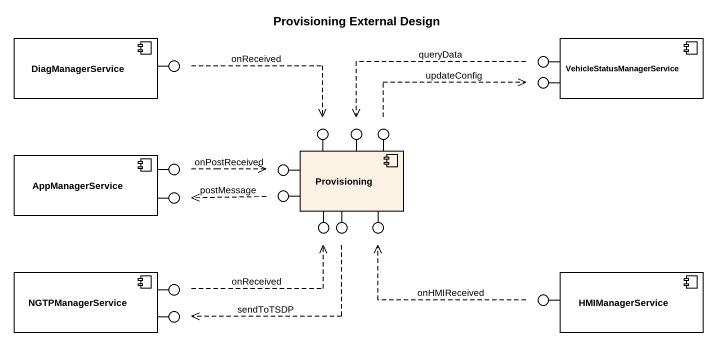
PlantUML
@startuml
title Provisioning External Design
component DiagManagerService
() " " as lollipop1
() " " as lollipop2
component VehicleStatusManagerService
() " " as lollipop3
component Provisioning #FCF2E3
() " " as lollipop4
() " " as lollipop5
() " " as lollipop6
component AppManagerService
() " " as lollipop7
() " " as lollipop8
() " " as lollipop9
() " " as lollipop10
() " " as lollipop11
() " " as lollipop12
() " " as lollipop13
component NGTPManagerService
() " " as lollipop14
() " " as lollipop15
component HMIManagerService
() " " as lollipop16
DiagManagerService -right- lollipop1
VehicleStatusManagerService -left- lollipop2
VehicleStatusManagerService -left- lollipop3
Provisioning -up- lollipop4
Provisioning -up- lollipop5
Provisioning -up- lollipop6
AppManagerService -right- lollipop7
Provisioning -left- lollipop8
Provisioning -left- lollipop9
AppManagerService -right- lollipop10
Provisioning -- lollipop11
Provisioning -- lollipop12
Provisioning -- lollipop13
NGTPManagerService -right- lollipop14
HMIManagerService -left- lollipop15
NGTPManagerService -right- lollipop16
lollipop1 .right.> lollipop4 : onReceived
lollipop2 .left.> lollipop5 : queryData
lollipop6 .right.> lollipop3 : updateConfig
lollipop7 .right.> lollipop8 : onPostReceived
lollipop9 .left.> lollipop10 : postMessage
lollipop12 .left.> lollipop16 : sendToTSDP
lollipop14 .right.> lollipop11 : onReceived
lollipop15 .left.> lollipop13 : onHMIReceived
@enduml
